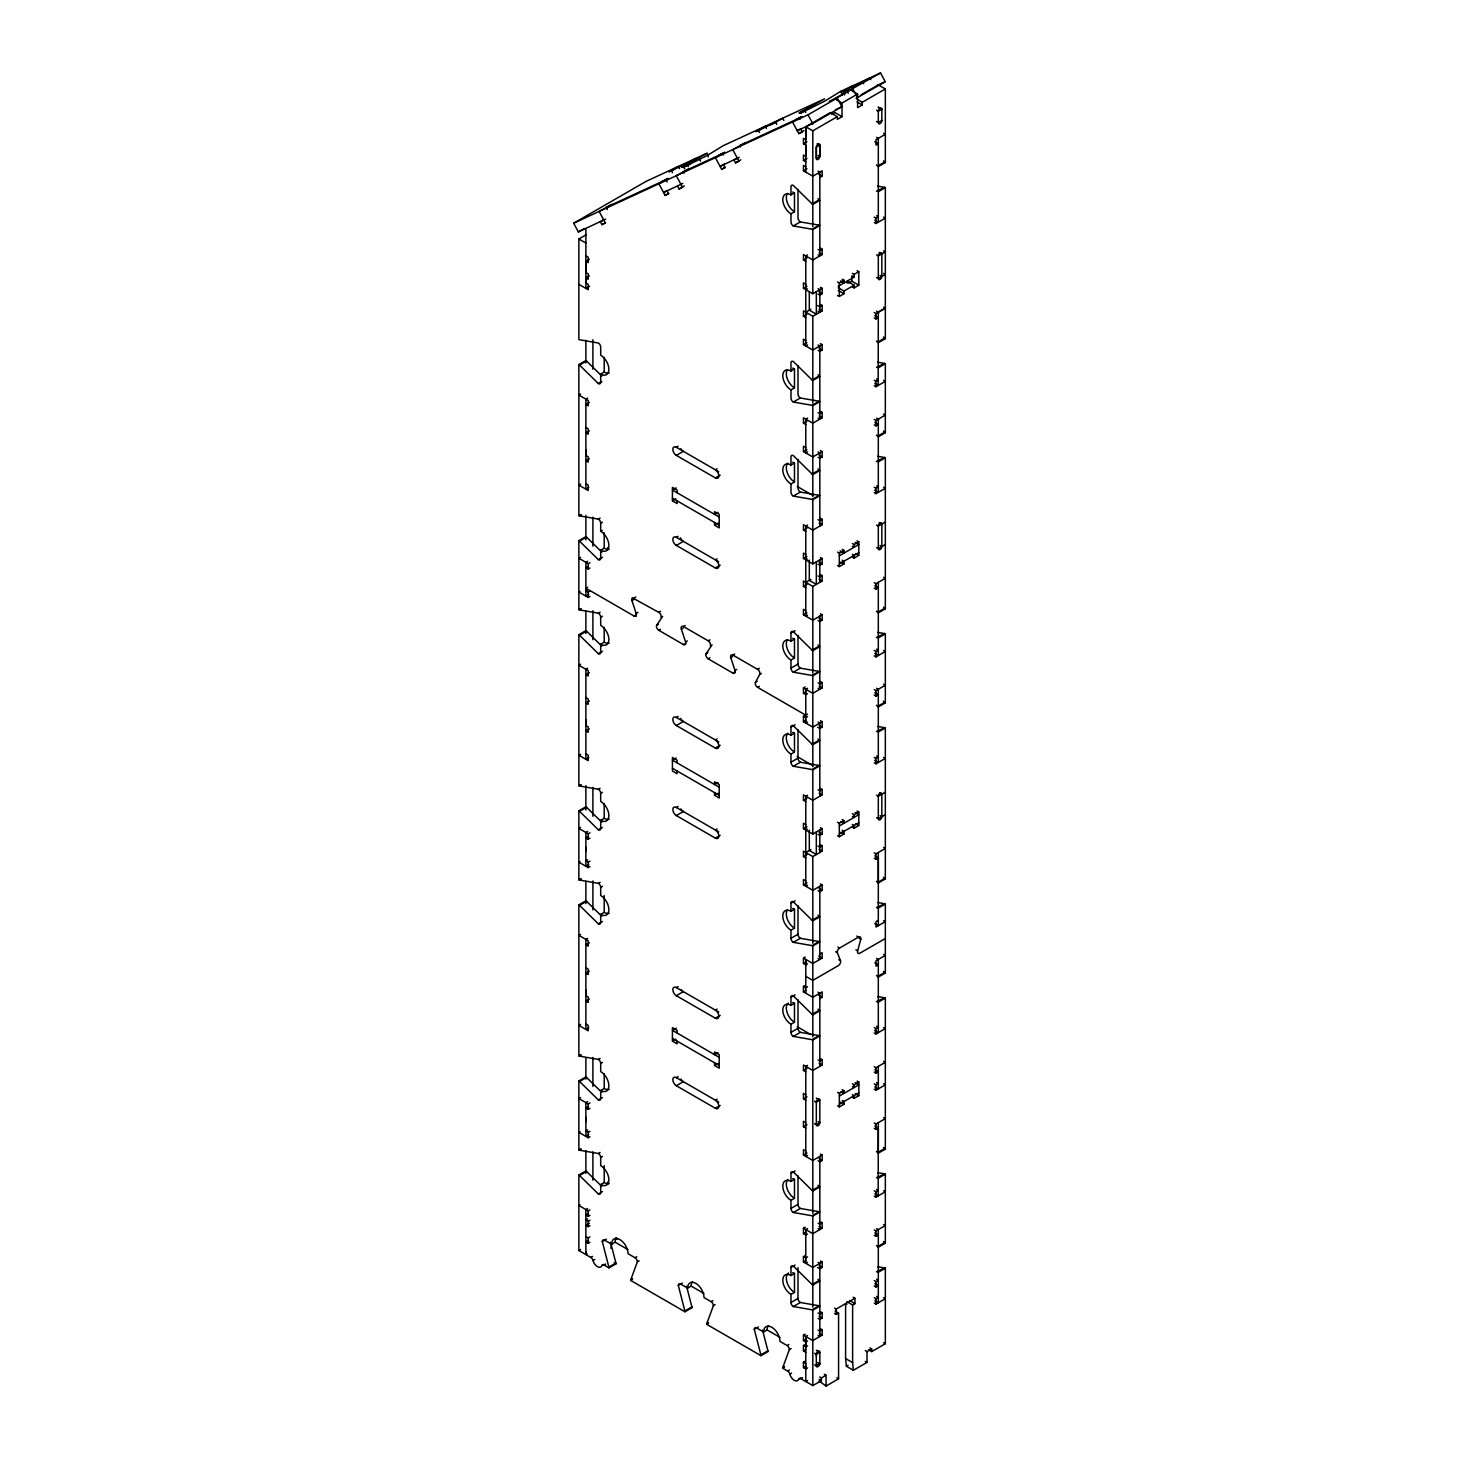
<?xml version="1.0" encoding="UTF-8"?>
<svg xmlns="http://www.w3.org/2000/svg" width="1459" height="1459" viewBox="0 0 1459 1459"><rect width="100%" height="100%" fill="white"/><g stroke="black" fill="none" stroke-linecap="round" stroke-linejoin="round"><path stroke-width="1.5" d="M600.105 612.16L598.354 613.181L579.533 609.917A3.301 1.915 60 0 1 578.858 609.643L578.858 540.669L585.88 536.62A3.301 1.915 60 0 1 586.554 537.113L601.837 552.122M601.837 376.039L586.554 361.03A3.301 1.915 60 0 0 585.88 360.519L578.858 364.568A3.301 1.915 60 0 1 579.533 365.078L598.354 383.553A3.301 1.915 60 0 0 600.689 382.203L600.689 374.088A11.581 6.693 60 0 0 608.877 369.364A11.581 6.693 60 0 0 600.689 355.194L600.689 347.078A3.301 1.915 60 0 0 598.354 343.029L579.533 339.765A3.301 1.915 60 0 1 578.858 339.491L578.858 238.984L586.39 234.644M600.105 1152.464L598.354 1153.485L579.533 1150.221A3.301 1.915 60 0 1 578.858 1149.947L578.858 1080.955L585.88 1076.906A3.301 1.915 60 0 1 586.554 1077.417L601.837 1092.426M600.105 882.312L598.354 883.333L579.533 880.069A3.301 1.915 60 0 1 578.858 879.795L578.858 810.821L585.88 806.754A3.301 1.915 60 0 1 586.554 807.265L601.837 822.274M585.88 587.649L585.88 596.093L588.798 594.397M585.88 449.755L585.88 455.39L588.214 456.74L588.214 462.138L585.88 460.789L589.381 458.764M585.88 427.25L585.88 489.148L588.798 487.47M589.381 275.915L585.88 277.94L585.88 283.01L588.214 284.359L588.214 289.757L578.858 284.359M589.381 259.246L585.88 261.27L585.88 272.541L588.214 273.891L588.214 279.289L585.88 277.94M585.88 1251.767L586.463 1254.229M585.88 1117.393L585.88 1121.624M585.88 990.059L585.88 995.695L588.214 997.044L588.214 1002.442L585.88 1001.093L589.381 999.068M585.88 967.554L585.88 1029.452L588.798 1027.774M585.88 847.241L585.88 851.472M585.88 719.907L585.88 725.542L588.214 726.892L588.214 732.29L585.88 730.941L589.381 728.916M585.88 697.402L585.88 759.3L588.798 757.622M805.787 161.785L803.453 160.435L803.453 155.037L805.787 156.387L805.787 145.116L803.453 143.766L803.453 138.368L805.787 139.717L805.787 126.769L830.317 112.598L837.338 116.665L837.338 119.364L842.007 116.665L842.007 103.024L835.004 98.957L850.597 89.966L857.618 94.014L857.618 107.656L862.287 104.957L862.287 102.258L885.339 88.944L885.339 162.551L878.318 166.6A3.319 1.915 60 0 1 877.643 166.107L876.476 164.94M805.824 1352.292L803.453 1350.925L803.453 1345.526L805.787 1346.876L805.787 1341.933L807.557 1340.912M819.83 145.116L816.329 147.158L816.329 158.411L819.83 156.387L819.83 145.116A2.48 1.441 -60 0 0 818.08 144.113A2.48 1.441 -60 0 0 816.329 147.158L816.329 158.411A2.48 1.441 -60 0 0 818.08 159.414A2.48 1.441 -60 0 0 819.83 156.387L819.83 145.116L817.204 143.602M877.607 996.57L884.665 997.792A3.301 1.915 60 0 1 885.339 998.065L885.339 1149.09L878.318 1153.139L878.318 1122.664M877.607 726.436L884.665 727.658A3.301 1.915 60 0 1 885.339 727.932L885.339 878.938L878.318 882.987L878.318 852.512M877.607 902.519L884.665 903.741A3.301 1.915 60 0 1 885.339 904.015L885.339 972.989L878.318 977.038A3.301 1.915 60 0 1 877.643 976.545L876.476 975.396M876.476 341.041L877.643 342.19A3.301 1.915 60 0 0 878.318 342.683L885.339 338.634L885.339 187.627A3.301 1.915 60 0 0 884.665 187.354L877.607 186.132M662.66 616.373L656.659 625.218A3.301 1.915 60 0 0 658.483 630.106L683.487 644.568A3.301 1.915 60 0 0 684.344 644.878L685.548 644.349A3.301 1.915 60 0 0 685.748 642.489L681.371 629.194A3.301 1.915 60 0 1 681.189 628.446L681.171 627.425A3.301 1.915 60 0 1 683.469 626.549L685.238 625.528M712.065 644.896L706.065 653.741A3.301 1.915 60 0 0 708.034 658.738L732.892 673.091A3.301 1.915 60 0 0 735.19 672.216L735.19 671.195A3.301 1.915 60 0 0 735.008 670.447L730.667 657.352A3.301 1.915 60 0 1 730.831 655.292L732.017 654.763A3.301 1.915 60 0 1 732.874 655.073L757.878 669.535A3.301 1.915 60 0 1 759.701 674.423L755.47 682.265A3.301 1.915 60 0 0 757.44 687.262L805.787 715.184L807.557 714.162M885.339 938.502L859.843 953.219A3.301 1.915 -60 0 1 857.655 950.849L860.774 939.286A3.301 1.915 -60 0 0 858.53 937.097L856.78 936.076M686.551 1286.163L691.894 1306.917A3.301 1.915 60 0 1 691.985 1307.738L684.982 1311.787L630.707 1280.455A3.301 1.915 60 0 1 630.799 1279.744L637.382 1261.798L639.133 1260.795M762.546 1330.043L767.89 1350.797A3.301 1.915 60 0 1 767.999 1351.618L760.978 1355.666L706.703 1324.334A3.301 1.915 60 0 1 706.794 1323.623L713.378 1305.677L715.129 1304.674M802.614 1377.679L800.863 1378.7A3.301 1.915 60 0 0 798.657 1379.229A6.62 3.812 60 0 1 794.243 1380.287A6.62 3.812 60 0 1 789.83 1374.141A3.301 1.915 60 0 0 787.623 1371.059L782.699 1368.214A3.301 1.897 60 0 1 782.79 1367.484L789.374 1349.557L791.125 1348.535M688.356 166.709L687.335 164.794L683.231 167.493L707.524 155.311L723.317 145.645L824.572 98.847L799.021 113.073L804.711 110.519L805.733 112.434M804.711 110.519L800.608 113.218L824.9 101.036L840.712 91.37L880.561 72.95L885.248 81.686L856.014 98.391M878.172 385.45L878.318 312.208L876.567 311.186M587.63 561.314L585.88 562.317L585.88 590.694L588.214 592.044L589.965 591.023M580.025 591.369L578.858 592.044L588.214 597.442L589.965 596.421M587.63 831.466L585.88 832.469L585.88 866.245L588.798 864.549M580.025 861.521L578.858 862.196L588.214 867.594L589.965 866.573M587.63 1101.6L585.88 1102.621L585.88 1136.397L588.798 1134.701M580.025 1131.655L578.858 1132.33L588.214 1137.746L589.965 1136.725M580.025 1204.824L578.858 1205.499L578.858 1250.527L590.804 1257.421A3.301 1.915 60 0 1 593.011 1260.503A6.62 3.812 60 0 0 597.424 1266.649A6.62 3.812 60 0 0 601.837 1265.591A3.301 1.915 60 0 1 604.044 1265.062L605.795 1264.059M587.63 1208.544L585.88 1209.547L585.88 1254.576L587.047 1253.901M878.172 1195.906L878.318 1128.062L874.816 1126.038M605.594 219.124L578.366 231.926L573.661 223.191L646.191 181.317L707.177 153.104L708.308 157.025M609.643 205.737L611.978 204.388L599.138 211.409L605.394 223.045L601.929 224.65L600.36 221.75L603.862 219.725M672.471 170.229L674.806 168.879M685.238 164.065L682.903 165.414L684.782 168.916M686.387 163.809L695.742 158.411L696.527 159.852M662.441 181.335L668.258 178.363L658.903 183.779L665.158 195.415L668.641 193.81L667.073 190.892M578.366 231.926L584.202 228.552M686.788 170.083L689.122 168.715L676.283 175.737L682.557 187.372L679.073 188.995L677.505 186.077M759.409 130.052L761.744 128.684M769.841 125.219L772.176 123.869M773.306 123.614L782.662 118.215L783.848 120.386M718.922 155.219L724.74 152.265L715.384 157.663L721.64 169.299L725.123 167.694L723.555 164.794M601.929 224.65L605.43 222.625M743.269 143.967L745.604 142.617L732.765 149.62L739.02 161.274L735.555 162.879L733.986 159.961L737.488 157.937M667.11 190.472L663.59 192.515L682.739 183.451M844.743 94.944L842.864 91.461L852.22 86.063L853.387 88.233M848.664 88.507L846.329 89.856L848.208 93.34M796.067 119.547L801.885 116.592L792.529 121.991L798.784 133.644L802.268 132.021L800.699 129.121M665.158 195.415L668.678 193.39M856.761 85.023L859.096 83.674M860.245 83.418L869.6 78.02L870.695 79.643M679.073 188.995L684.344 185.95M573.661 223.191L808.031 114.823L837.211 97.972L841.898 106.708L812.736 123.559L797.216 130.726L800.152 129.03M837.211 97.972L829.241 101.656L880.561 72.95M724.175 164.028L720.071 166.399L739.221 157.335M721.64 169.299L725.159 167.274M735.555 162.879L740.807 159.833M842.007 103.024L857.618 94.014M861.029 94.871L878.318 84.896L885.339 88.944M798.784 133.644L804.055 130.599M831.885 114.404L835.004 112.598L842.007 116.665M805.787 172.144L805.787 126.769L812.809 130.818L837.338 116.665M803.453 143.766L806.955 141.742M878.318 107.309L881.838 109.334A2.48 1.441 -60 0 0 880.069 108.313A2.48 1.441 -60 0 0 878.318 111.358L878.318 122.611A2.48 1.441 -60 0 0 880.069 123.632A2.48 1.441 -60 0 0 881.838 120.586L881.838 109.206L878.318 111.231L876.567 110.227M803.453 160.435L806.955 158.411M589.618 286.256L585.88 288.408L585.88 228.443M881.838 120.459L878.318 122.483L876.567 121.48M805.787 166.727L803.453 165.378L803.453 170.794L806.955 168.77M819.83 177.542L822.165 176.192L822.165 170.794L812.809 176.192L803.453 170.794M790.979 213.798A11.581 6.693 60 0 1 782.79 199.628A11.581 6.693 60 0 1 790.979 194.904L794.48 192.862L794.48 211.774L790.979 213.798L790.979 221.914A3.301 1.915 60 0 0 793.313 225.963L812.134 229.227A3.301 1.915 60 0 1 812.809 229.501L819.83 225.452A3.301 1.915 60 0 0 819.156 225.178L800.334 221.914L793.313 225.963M812.134 203.913L819.156 199.865A3.319 1.915 60 0 0 819.83 200.357L812.809 204.424A3.319 1.915 60 0 1 812.134 203.913L793.313 185.439A3.301 1.915 60 0 0 790.979 186.788L790.979 194.904M877.643 166.107L884.665 162.04A3.319 1.915 60 0 0 885.339 162.551M812.134 229.227L819.156 225.178M876.476 191.202L884.665 187.354M885.339 187.627L878.318 191.676A3.301 1.915 60 0 0 877.643 191.403M579.533 365.078L586.554 361.03M600.689 374.088L604.208 372.063A11.581 6.693 60 0 0 609.205 372.993M807.557 254.906L805.787 255.927L805.787 345.984L807.557 344.962M820.414 248.158L822.165 249.179L822.165 254.577L812.809 259.976L803.453 254.577L803.453 259.976L806.955 257.951M822.165 249.179L819.83 250.529L818.08 249.507M874.233 217.099L875.984 218.102L878.318 216.753L876.567 215.75M580.609 394.039L578.858 395.061L588.214 400.459L588.214 405.857L585.88 404.508L589.381 402.483M598.354 383.553L601.856 381.528M874.233 222.498L875.984 223.501L885.339 218.102L883.589 217.099M587.63 398.088L585.88 399.109L585.88 427.469L588.214 428.818L588.214 434.235L585.88 432.867L589.381 430.843M805.787 284.286L803.453 282.937L803.453 288.335L806.955 286.311M805.787 289.703L807.265 288.846M803.453 288.335L812.809 293.751L822.165 288.335L822.165 293.751L819.83 295.101L818.08 294.08M837.557 281.934L839.308 282.955L843.995 280.256L843.995 282.955L840.475 280.93M852.366 273.38L854.135 274.401L858.804 271.702L858.804 285.198L854.135 287.897L852.366 286.894M838.232 286.274L854.135 277.101L854.135 274.401M848.281 283.174L851.782 281.149L858.804 285.198M805.787 312.208L810.912 309.253M838.287 287.77L843.995 291.052L854.135 285.198L854.135 287.897M820.414 304.439L822.165 305.46L822.165 310.858L812.809 316.256L803.453 310.858L803.453 316.256L806.955 314.232M822.165 305.46L819.83 306.809L817.642 305.533M837.557 295.447L839.308 296.451L843.995 293.751L843.995 291.052M805.787 340.567L803.453 339.217L803.453 344.616L806.955 342.591M874.233 312.536L875.984 313.557L878.902 311.861M880.652 310.858L879.485 311.533M882.421 309.837L881.236 310.512M884.172 308.834L883.005 309.509M580.609 484.096L578.858 485.099L578.858 515.592A3.301 1.915 60 0 0 579.533 515.866L598.354 519.112L600.105 518.109M818.08 350.361L819.83 351.382L822.165 350.032L822.165 344.616L812.809 350.032L803.453 344.616M878.318 312.208L885.339 308.159L883.589 307.138M874.233 317.953L875.984 318.956L878.318 317.606L874.816 315.582M790.979 389.9A11.581 6.693 60 0 1 782.79 375.711A11.581 6.693 60 0 1 790.979 370.987L794.48 368.963L794.48 387.875L790.979 389.9L790.979 397.997A3.301 1.915 60 0 0 793.313 402.046L812.134 405.31A3.301 1.915 60 0 1 812.809 405.584L819.83 401.535A3.301 1.915 60 0 0 819.156 401.261L800.334 397.997L793.313 402.046M720.162 475.105L715.329 477.895L676.338 455.39A4.961 2.863 60 0 1 672.836 449.317A4.961 2.863 60 0 1 676.338 447.275L678.088 446.272M676.338 455.39L683.359 451.342A4.961 2.863 60 0 1 680.879 448.715M812.134 380.015L819.156 375.948A3.319 1.915 60 0 0 819.83 376.458L812.809 380.507A3.319 1.915 60 0 1 812.134 380.015L793.313 361.522A3.301 1.915 60 0 0 790.979 362.89L790.979 370.987M877.643 342.19L884.665 338.141A3.301 1.915 60 0 0 885.339 338.634M578.858 515.592L580.609 514.571M579.533 515.866L581.284 514.845M578.858 540.669A3.301 1.915 60 0 1 579.533 541.161L598.354 559.636A3.301 1.915 60 0 0 600.689 558.286L600.689 550.189A11.581 6.693 60 0 0 608.877 545.465A11.581 6.693 60 0 0 600.689 531.277L600.689 523.179L602.439 522.158M812.134 405.31L819.156 401.261M876.476 367.285L884.665 363.437A3.319 1.915 60 0 1 885.339 363.71L885.339 432.703L878.318 436.752A3.319 1.915 60 0 1 877.643 436.241L876.476 435.092M885.339 363.71L878.318 367.759A3.319 1.915 60 0 0 877.643 367.486M579.533 541.161L586.554 537.113M600.689 531.277L602.22 530.383M676.192 487.89L672.435 490.06L719.232 517.07M717.08 468.777L715.329 469.798A4.961 2.863 60 0 1 718.849 475.871A4.961 2.863 60 0 1 715.329 477.895M807.557 418.131L805.787 419.134L805.787 452.91L807.557 451.889M820.414 411.383L822.165 412.386L822.165 417.785L812.809 423.201L803.453 417.785L803.453 423.201L806.955 421.159M822.165 412.386L819.83 413.736L818.08 412.733M874.233 380.307L875.984 381.328L878.318 379.978L876.567 378.957M677.122 492.759L677.122 490.06L672.435 487.361L672.435 500.856L675.955 498.832M580.609 557.265L578.858 558.268L588.214 563.666L589.965 562.663M874.233 385.705L875.984 386.726L885.339 381.328L883.589 380.307M600.689 550.189L604.208 548.165A11.581 6.693 60 0 0 609.205 549.076M598.354 559.636L602.439 557.283M588.506 566.201L585.88 567.733L588.214 569.083L589.965 568.062M805.787 447.512L803.453 446.162L803.453 451.56L806.955 449.536M790.979 483.95A11.581 6.693 60 0 1 782.79 469.78A11.581 6.693 60 0 1 790.979 465.038L794.48 463.014L794.48 481.926L790.979 483.95L790.979 492.066A3.301 1.915 60 0 0 793.313 496.115L812.134 499.379A3.301 1.915 60 0 1 812.809 499.653L819.83 495.586A3.301 1.915 60 0 0 819.156 495.312L800.334 492.066L793.313 496.115M874.233 424.879L875.984 425.9L875.984 420.484L878.902 418.806M587.63 587.193L585.88 588.214L634.373 616.19A3.301 1.915 60 0 0 636.379 614.148L631.966 600.67A3.301 1.915 60 0 1 632.458 597.843L659.359 612.707A3.301 1.915 60 0 1 660.909 617.376M818.08 457.305L819.83 458.308L822.165 456.959L822.165 451.56L812.809 456.959L803.453 451.56M876.567 418.131L878.318 419.134L885.339 415.085L883.589 414.082M718.065 512.346L714.545 514.37L714.545 511.671L719.232 514.37L719.232 527.884L714.545 525.167L714.545 522.468M720.162 565.162L715.329 567.952L676.338 545.429A4.961 2.863 60 0 1 672.836 539.356A4.961 2.863 60 0 1 676.338 537.331L678.088 536.328M585.88 590.694L587.63 589.673M875.984 425.9L878.318 424.551L874.816 422.526M676.338 545.429L683.359 541.38A4.961 2.863 60 0 1 680.423 537.86M714.545 525.167L718.065 523.143M812.134 474.066L819.156 470.017A3.319 1.915 60 0 0 819.83 470.509L812.809 474.576A3.319 1.915 60 0 1 812.134 474.066L793.313 455.591A3.301 1.915 60 0 0 790.979 456.941L790.979 465.038M877.643 436.241L884.665 432.192A3.319 1.915 60 0 0 885.339 432.703M578.858 609.643L580.609 608.64M579.533 609.917L581.284 608.914M601.837 646.191L586.554 631.163A3.301 1.915 60 0 0 585.88 630.671L578.858 634.72A3.301 1.915 60 0 1 579.533 635.23L598.354 653.705A3.301 1.915 60 0 0 600.689 652.355L600.689 644.24A11.581 6.693 60 0 0 608.877 639.516A11.581 6.693 60 0 0 600.689 625.327L600.689 617.23L602.439 616.227M634.063 598.026L635.832 597.023M631.966 600.67L633.717 599.649M812.134 499.379L819.156 495.312M876.476 461.354L884.665 457.506A3.319 1.915 60 0 1 885.339 457.779L885.339 608.786L878.318 612.835A3.301 1.915 60 0 1 877.643 612.342L876.476 611.175M885.339 457.779L878.318 461.828A3.319 1.915 60 0 0 877.643 461.555M579.533 635.23L586.554 631.163M717.08 558.833L715.329 559.837A4.961 2.863 60 0 1 718.849 565.928A4.961 2.863 60 0 1 715.329 567.952M636.197 613.4L637.948 612.397M634.081 616.045L635.85 615.041M600.689 644.24L604.208 642.215A11.581 6.693 60 0 0 609.205 643.145M807.557 525.058L805.787 526.079L805.787 616.117L807.557 615.114M658.793 612.306L660.544 611.285M820.414 518.31L822.165 519.313L822.165 524.729L812.809 530.128L803.453 524.729L803.453 530.128L806.955 528.103M822.165 519.313L819.83 520.681L818.08 519.659M874.233 487.233L875.984 488.254L878.318 486.905L876.567 485.883M598.354 653.705L602.439 651.334M580.609 664.192L578.858 665.213L588.214 670.611L588.214 676.009L585.88 674.66L589.381 672.635M874.233 492.65L875.984 493.653L885.339 488.254L883.589 487.233M656.659 625.218L658.41 624.197M587.63 668.24L585.88 669.262L585.88 697.621L588.214 698.97L588.214 704.369L585.88 703.019L589.381 700.995M658.775 630.306L660.526 629.285M681.371 629.194L683.122 628.172M805.787 554.438L803.453 553.089L803.453 558.487L806.955 556.463M805.787 559.837L807.265 558.998M803.453 558.487L812.809 563.904L822.165 558.487L822.165 563.904L819.83 565.253L818.08 564.232M885.339 522.03L878.318 526.079L876.567 525.058M685.602 641.924L687.353 640.92M837.557 552.086L839.308 553.107L843.995 550.408L843.995 553.107L840.037 550.827M852.366 543.532L854.135 544.554L858.804 541.836L858.804 555.35L854.135 558.049L852.366 557.046M683.487 644.568L685.256 643.565M839.326 555.788L858.822 544.535L855.083 542.383M805.787 582.36L810.912 579.405M839.326 563.904L858.822 552.633M683.469 626.549L708.199 640.829L709.949 639.808M820.414 574.591L822.165 575.594L822.165 581.01L812.809 586.409L803.453 581.01L803.453 586.409L806.955 584.384M822.165 575.594L819.83 576.962L818.08 575.94M837.557 565.6L839.308 566.603L843.995 563.904L843.995 561.204L842.226 560.183M885.339 544.535L878.318 548.584L876.567 547.581M706.065 653.741L707.816 652.72M708.18 658.83L709.931 657.808M732.874 655.073L734.625 654.051M805.787 610.719L803.453 609.37L803.453 614.768L806.955 612.744M730.758 657.717L732.527 656.696M580.609 754.248L578.858 755.251L578.858 785.726A3.301 1.915 60 0 0 579.533 786L598.354 789.264L600.105 788.261M793.313 672.198L800.334 668.149L819.156 671.414A3.301 1.915 60 0 1 819.83 671.687L812.809 675.736A3.301 1.915 60 0 0 812.134 675.462L793.313 672.198A3.301 1.915 60 0 1 790.979 668.149L790.979 660.052A11.581 6.693 60 0 1 782.79 645.863A11.581 6.693 60 0 1 790.979 641.139L790.979 633.024L795.064 630.671M818.08 620.513L819.83 621.534L822.165 620.184L822.165 614.768L812.809 620.184L803.453 614.768M874.233 582.688L875.984 583.709L885.339 578.311L883.589 577.29M735.008 670.447L736.759 669.444M874.233 588.105L875.984 589.108L878.318 587.758L874.816 585.734M732.892 673.091L734.643 672.088M790.979 641.139L794.48 639.115L794.48 658.027L790.979 660.052M757.604 669.353L759.355 668.331M720.162 745.257L715.329 748.048L676.338 725.542A4.961 2.863 60 0 1 672.836 719.451A4.961 2.863 60 0 1 676.338 717.427L678.088 716.424M759.701 674.423L761.47 673.42M676.338 725.542L683.359 721.476A4.961 2.863 60 0 1 680.642 718.412M755.47 682.265L757.221 681.244M812.134 650.167L819.156 646.1A3.301 1.915 60 0 0 819.83 646.611L812.809 650.659A3.301 1.915 60 0 1 812.134 650.167L793.313 631.674A3.301 1.915 60 0 0 790.979 633.024M877.643 612.342L884.665 608.294A3.301 1.915 60 0 0 885.339 608.786M578.858 785.726L580.609 784.723M579.533 786L581.284 784.997M757.586 687.335L759.337 686.332M790.979 668.149L798 664.1L798 635.559M578.858 810.821A3.301 1.915 60 0 1 579.533 811.313L598.354 829.788A3.301 1.915 60 0 0 600.689 828.438L600.689 820.341A11.581 6.693 60 0 0 608.877 815.599A11.581 6.693 60 0 0 600.689 801.429L600.689 793.313L602.439 792.31M812.134 675.462L819.156 671.414M876.476 637.437L884.665 633.589A3.301 1.915 60 0 1 885.339 633.863L885.339 702.837L878.318 706.904A3.301 1.915 60 0 1 877.643 706.393L876.476 705.244M885.339 633.863L878.318 637.911A3.301 1.915 60 0 0 877.643 637.638M579.533 811.313L586.554 807.265M676.192 758.042L672.453 760.194L719.251 787.203M807.557 693.682L805.787 694.685L803.453 693.335L803.453 687.937L805.204 686.934M717.08 738.929L715.329 739.95A4.961 2.863 60 0 1 718.849 746.023A4.961 2.863 60 0 1 715.329 748.048M807.557 688.283L805.787 689.286L805.787 723.062L807.557 722.041M803.453 693.335L806.079 691.821M803.453 687.937L812.809 693.335L822.165 687.937L822.165 682.538L819.83 683.888L818.08 682.867M874.233 650.459L875.984 651.462L878.318 650.112L876.567 649.109M580.609 827.399L578.858 828.42L588.214 833.818L589.965 832.815M874.233 655.857L875.984 656.878L885.339 651.462L883.589 650.459M600.689 820.341L604.208 818.317A11.581 6.693 60 0 0 609.205 819.228M598.354 829.788L602.439 827.435M588.506 836.354L585.88 837.867L588.214 839.217L589.965 838.214M817.642 727.202L819.83 728.46L822.165 727.111L822.165 721.713L812.809 727.111L803.453 721.713L803.453 716.296L805.204 715.293M807.557 716.643L805.787 717.664L803.453 716.296M793.313 766.267L800.334 762.218L819.156 765.464A3.301 1.915 60 0 1 819.83 765.738L812.809 769.805A3.301 1.915 60 0 0 812.134 769.531L793.313 766.267A3.301 1.915 60 0 1 790.979 762.218L790.979 754.102A11.581 6.693 60 0 1 782.79 739.914A11.581 6.693 60 0 1 790.979 735.19L790.979 727.093L795.064 724.722M803.453 721.713L806.079 720.181M790.979 735.19L794.48 733.166L794.48 752.078L790.979 754.102M874.233 689.633L875.984 690.636L885.339 685.238L883.589 684.235M718.065 782.498L714.545 784.523L714.545 781.823L719.232 784.523L719.232 798.018L714.545 795.319L714.545 792.62M720.162 835.314L715.329 838.104L676.338 815.581A4.961 2.863 60 0 1 672.836 809.508A4.961 2.863 60 0 1 676.338 807.484L678.088 806.462M587.63 859.825L585.88 860.828L588.214 862.196L589.965 861.175M874.233 695.031L875.984 696.052L878.318 694.685L874.816 692.66M676.338 815.581L683.359 811.532A4.961 2.863 60 0 1 680.879 808.906M714.545 795.319L718.065 793.295M812.134 744.218L819.156 740.169A3.301 1.915 60 0 0 819.83 740.661L812.809 744.71A3.301 1.915 60 0 1 812.134 744.218L793.313 725.743A3.301 1.915 60 0 0 790.979 727.093M877.643 706.393L884.665 702.344A3.301 1.915 60 0 0 885.339 702.837M578.858 879.795L580.609 878.774M579.533 880.069L581.284 879.048M790.979 762.218L798 758.151L798 729.628M601.837 916.325L586.554 901.315A3.301 1.915 60 0 0 585.88 900.823L578.858 904.872A3.301 1.915 60 0 1 579.533 905.364L598.354 923.857A3.301 1.915 60 0 0 600.689 922.507L600.689 914.392A11.581 6.693 60 0 0 608.877 909.668A11.581 6.693 60 0 0 600.689 895.479L600.689 887.382L602.439 886.361M812.134 769.531L819.156 765.464M876.476 731.506L884.665 727.658M885.339 727.932L878.318 731.98A3.301 1.915 60 0 0 877.643 731.707M579.533 905.364L586.554 901.315M717.08 828.986L715.329 829.989A4.961 2.863 60 0 1 718.849 836.08A4.961 2.863 60 0 1 715.329 838.104M600.689 914.392L604.208 912.367A11.581 6.693 60 0 0 609.205 913.279M807.557 795.21L805.787 796.231L805.787 886.27L807.557 885.266M820.414 788.462L822.165 789.465L822.165 794.881L812.809 800.28L803.453 794.881L803.453 800.28L806.955 798.255M822.165 789.465L819.83 790.814L818.08 789.811M874.233 757.385L875.984 758.406L878.318 757.057L876.567 756.036M598.354 923.857L602.439 921.486M580.609 934.344L578.858 935.347L588.214 940.763L588.214 946.161L585.88 944.812L589.381 942.788M874.233 762.802L875.984 763.805L885.339 758.406L883.589 757.385M587.63 938.392L585.88 939.414L585.88 967.773L588.214 969.123L588.214 974.521L585.88 973.171L589.381 971.147M805.787 824.59L803.453 823.241L803.453 828.639L806.955 826.615M805.787 829.989L807.265 829.15M803.453 828.639L812.809 834.037L822.165 828.639L822.165 834.037L819.83 835.387L818.08 834.384M885.339 792.164L878.318 796.231L876.567 795.21M837.557 822.238L839.308 823.241L843.995 820.542L843.995 823.241L840.913 821.472M852.366 813.684L854.135 814.687L858.804 811.988L858.804 825.502L854.135 828.201L852.366 827.18M839.344 825.94L858.84 814.669L855.102 812.517M805.787 852.512L810.912 849.557M839.344 834.037L858.84 822.785M820.414 844.743L822.165 845.746L822.165 851.162L812.809 856.561L803.453 851.162L803.453 856.561L806.955 854.536M822.165 845.746L819.83 847.095L818.08 846.092M837.557 835.752L839.308 836.755L843.995 834.056L843.995 831.356L842.226 830.335M885.339 814.687L878.318 818.736L876.567 817.733M805.787 880.871L803.453 879.522L803.453 884.92L806.955 882.896M580.609 1024.382L578.858 1025.403L578.858 1055.878A3.301 1.915 60 0 0 579.533 1056.152L598.354 1059.416L600.105 1058.413M818.08 890.665L819.83 891.668L822.165 890.318L822.165 884.92L812.809 890.318L803.453 884.92M874.233 852.84L875.984 853.862L885.339 848.445L883.589 847.442M793.313 942.35L800.334 938.301L819.156 941.566A3.301 1.915 60 0 1 819.83 941.839L812.809 945.888A3.301 1.915 60 0 0 812.134 945.614L793.313 942.35A3.301 1.915 60 0 1 790.979 938.301L790.979 930.185A11.581 6.693 60 0 1 782.79 916.015A11.581 6.693 60 0 1 790.979 911.291L790.979 903.176L795.064 900.823M874.233 858.239L875.984 859.26L878.318 857.91L878.318 925.663L874.816 923.638M790.979 911.291L794.48 909.267L794.48 928.161L790.979 930.185M720.162 1015.409L715.329 1018.2L676.338 995.695A4.961 2.863 60 0 1 672.836 989.603A4.961 2.863 60 0 1 676.338 987.579L678.088 986.576M676.338 995.695L683.359 991.628A4.961 2.863 60 0 1 681.444 989.859M812.134 920.301L819.156 916.252A3.301 1.915 60 0 0 819.83 916.763L812.809 920.811A3.301 1.915 60 0 1 812.134 920.301L793.313 901.826A3.301 1.915 60 0 0 790.979 903.176M876.476 881.327L877.643 882.494L884.665 878.427A3.301 1.915 60 0 0 885.339 878.938M578.858 1055.878L580.609 1054.875M579.533 1056.152L581.284 1055.149M790.979 938.301L798 934.252L798 905.711M578.858 1080.955A3.301 1.915 60 0 1 579.533 1081.466L598.354 1099.94A3.301 1.915 60 0 0 600.689 1098.591L600.689 1090.493A11.581 6.693 60 0 0 608.877 1085.751A11.581 6.693 60 0 0 600.689 1071.581L600.689 1063.465L602.439 1062.462M812.134 945.614L819.156 941.566M876.476 907.589L884.665 903.741M885.339 904.015L878.318 908.063A3.301 1.915 60 0 0 877.643 907.79M579.533 1081.466L586.554 1077.417M676.192 1028.176L672.453 1030.346L719.251 1057.356M807.557 963.834L805.787 964.837L803.453 963.487L803.453 958.089L805.204 957.068M717.08 1009.081L715.329 1010.102A4.961 2.863 60 0 1 718.849 1016.175A4.961 2.863 60 0 1 715.329 1018.2M803.453 963.487L806.079 961.973M819.83 954.04L822.165 952.691L822.165 958.089L812.809 963.487L803.453 958.089M878.318 920.264L875.984 921.614L875.984 927.03L885.339 921.614L883.589 920.611M677.122 1033.063L677.122 1030.346L672.435 1027.647L672.435 1041.161L675.955 1039.136M580.609 1097.551L578.858 1098.572L588.214 1103.971L589.965 1102.949M805.787 976.326L812.809 980.375L838.305 965.657A3.301 1.915 -60 0 0 840.512 960.751L837.375 952.782A3.301 1.915 -60 0 1 839.618 948.022L858.53 937.097M600.689 1090.493L604.208 1088.45A11.581 6.693 60 0 0 609.205 1089.381M598.354 1099.94L602.439 1097.569M588.506 1106.506L585.88 1108.019L588.214 1109.369L589.965 1108.366M819.83 998.613L822.165 997.263L822.165 991.865L812.809 997.263L803.453 991.865L803.453 986.448L805.204 985.445M807.557 986.795L805.787 987.798L803.453 986.448M793.313 1036.419L800.334 1032.352L819.156 1035.616A3.301 1.915 60 0 1 819.83 1035.89L812.809 1039.939A3.301 1.915 60 0 0 812.134 1039.665L793.313 1036.419A3.301 1.915 60 0 1 790.979 1032.352L790.979 1024.254A11.581 6.693 60 0 1 782.79 1010.066A11.581 6.693 60 0 1 790.979 1005.342L790.979 997.245L795.064 994.874M803.453 991.865L806.079 990.333M790.979 1005.342L794.48 1003.318L794.48 1022.23L790.979 1024.254M718.065 1052.65L714.545 1054.675L714.545 1051.957L719.232 1054.675L719.232 1068.17L714.545 1065.471L714.545 1062.772M720.162 1105.466L715.329 1108.256L676.338 1085.733A4.961 2.863 60 0 1 672.836 1079.66A4.961 2.863 60 0 1 676.338 1077.636L678.088 1076.614M587.63 1129.977L585.88 1130.98L588.214 1132.33L589.965 1131.327M676.338 1085.733L683.359 1081.684A4.961 2.863 60 0 1 680.879 1079.058M714.545 1065.471L718.065 1063.447M812.134 1014.37L819.156 1010.321A3.301 1.915 60 0 0 819.83 1010.813L812.809 1014.862A3.301 1.915 60 0 1 812.134 1014.37L793.313 995.895A3.301 1.915 60 0 0 790.979 997.245M877.643 976.545L884.665 972.496A3.301 1.915 60 0 0 885.339 972.989M578.858 1149.947L580.609 1148.926M579.533 1150.221L581.284 1149.2M790.979 1032.352L798 1028.303L798 999.78M601.837 1186.477L586.554 1171.468A3.301 1.915 60 0 0 585.88 1170.975L578.858 1175.024A3.301 1.915 60 0 1 579.533 1175.516L598.354 1193.991A3.301 1.915 60 0 0 600.689 1192.641L600.689 1184.544A11.581 6.693 60 0 0 608.877 1179.82A11.581 6.693 60 0 0 600.689 1165.632L600.689 1157.534L602.439 1156.513M812.134 1039.665L819.156 1035.616M876.476 1001.64L884.665 997.792M885.339 998.065L878.318 1002.132A3.301 1.915 60 0 0 877.643 1001.859M579.533 1175.516L586.554 1171.468M717.08 1099.138L715.329 1100.141A4.961 2.863 60 0 1 718.849 1106.214A4.961 2.863 60 0 1 715.329 1108.256M600.689 1184.544L604.208 1182.519A11.581 6.693 60 0 0 609.205 1183.431M807.557 1065.362L805.787 1066.365L805.787 1156.422L807.557 1155.419M820.414 1058.614L822.165 1059.617L822.165 1065.015L812.809 1070.432L803.453 1065.015L803.453 1070.432L806.955 1068.407M822.165 1059.617L819.83 1060.967L818.08 1059.964M874.233 1027.537L875.984 1028.559L878.318 1027.209L876.567 1026.188M598.354 1193.991L602.439 1191.638M874.233 1032.936L875.984 1033.957L885.339 1028.559L883.589 1027.537M578.858 1175.024L578.858 1205.499L588.214 1210.897L589.965 1209.894M588.506 1213.432L585.88 1214.964L588.214 1216.314L589.965 1215.292M587.63 1218.903L585.88 1219.906L588.214 1221.256L589.965 1220.253M805.787 1094.742L803.453 1093.393L803.453 1098.791L806.955 1096.767M589.363 1223.28L585.861 1225.305L588.214 1226.672L589.965 1225.651M874.233 1066.711L875.984 1067.733L885.339 1062.316L883.589 1061.313M585.861 1236.557L588.214 1237.925L589.965 1236.904M837.594 1092.372L839.344 1093.375L844.032 1090.675L844.032 1093.375L840.949 1091.606M852.403 1083.818L854.153 1084.821L858.84 1082.122L858.84 1095.636L854.153 1098.335L852.403 1097.314M874.233 1072.11L875.984 1073.131L878.318 1071.781L874.816 1069.757M588.506 1240.46L585.88 1241.974L588.214 1243.323L589.965 1242.302M839.344 1096.074L858.84 1084.821L855.102 1082.669M578.858 1250.527L580.609 1249.506M839.344 1104.189L858.84 1092.937M610.555 1242.284L615.899 1263.038A3.301 1.915 60 0 1 615.99 1263.859L608.987 1267.926A3.301 1.915 60 0 0 608.877 1267.087L602.293 1241.536L606.379 1239.183M805.787 1122.646L803.453 1121.296L803.453 1126.713L806.955 1124.688M874.233 1083.818L875.984 1084.839L878.318 1083.49L876.567 1082.469M837.594 1105.867L839.344 1106.889L844.032 1104.189L844.032 1101.49L842.262 1100.469M874.233 1089.216L875.984 1090.238L885.339 1084.839L883.589 1083.818M602.293 1241.536A3.301 1.915 60 0 1 604.628 1240.186L611.649 1244.253L615.151 1242.211A11.581 6.693 60 0 1 616.5 1237.816M590.804 1257.421L592.573 1256.418M610.865 1248.266L611.649 1243.761M593.011 1260.503L594.78 1259.482M601.837 1265.591L604.026 1264.333M608.877 1267.087L615.899 1263.038M805.787 1151.023L803.453 1149.674L803.453 1155.072L806.955 1153.048M611.649 1244.253A11.581 6.693 60 0 1 619.838 1239.512A11.581 6.693 60 0 1 628.027 1253.7L635.048 1257.749L636.799 1256.746M818.08 1160.817L819.83 1161.82L822.165 1160.47L822.165 1155.072L812.809 1160.47L803.453 1155.072M874.233 1122.992L875.984 1124.014L885.339 1118.597L883.589 1117.594M793.313 1212.502L800.334 1208.453L819.156 1211.718A3.301 1.915 60 0 1 819.83 1211.991L812.809 1216.04A3.301 1.915 60 0 0 812.134 1215.766L793.313 1212.502A3.301 1.915 60 0 1 790.979 1208.453L790.979 1200.338A11.581 6.693 60 0 1 782.79 1186.167A11.581 6.693 60 0 1 790.979 1181.425L790.979 1173.328L795.064 1170.957M874.233 1128.391L875.984 1129.412L878.318 1128.062M790.979 1181.425L794.48 1179.401L794.48 1198.313L790.979 1200.338M630.799 1279.744L632.549 1278.722M630.707 1280.455L632.458 1279.452M812.134 1190.453L819.156 1186.404A3.301 1.915 60 0 0 819.83 1186.896L812.809 1190.963A3.301 1.915 60 0 1 812.134 1190.453L793.313 1171.978A3.301 1.915 60 0 0 790.979 1173.328M876.476 1151.479L877.643 1152.628L884.665 1148.58A3.301 1.915 60 0 0 885.339 1149.09M790.979 1208.453L798 1204.404L798 1175.863M684.982 1311.787A3.301 1.915 60 0 0 684.873 1310.966L678.289 1285.415L682.374 1283.063M812.134 1215.766L819.156 1211.718M876.476 1177.741L884.665 1173.893A3.301 1.915 60 0 1 885.339 1174.167L885.339 1243.141L878.318 1247.19A3.301 1.915 60 0 1 877.643 1246.697L876.476 1245.548M678.289 1285.415A3.301 1.915 60 0 1 680.623 1284.066L687.645 1288.115L691.165 1286.09A11.581 6.693 60 0 1 692.496 1281.695M885.339 1174.167L878.318 1178.215A3.301 1.915 60 0 0 877.643 1177.942M807.557 1233.986L805.787 1234.989L803.453 1233.639L803.453 1228.241L805.204 1227.22M807.557 1228.569L805.787 1229.59L805.787 1263.348L807.557 1262.345M803.453 1233.639L806.079 1232.126M803.453 1228.241L812.809 1233.639L822.165 1228.241L822.165 1222.843L819.83 1224.192L818.08 1223.171M874.233 1190.763L875.984 1191.766L878.318 1190.416L876.567 1189.413M874.233 1196.161L875.984 1197.164L885.339 1191.766L883.589 1190.763M684.873 1310.966L691.894 1306.917M687.645 1288.115A11.581 6.693 60 0 1 695.834 1283.391A11.581 6.693 60 0 1 704.022 1297.58L711.044 1301.629L712.794 1300.607M817.642 1267.488L819.83 1268.765L822.165 1267.415L822.165 1261.999L812.809 1267.415L803.453 1261.999L803.453 1256.6L805.204 1255.597M807.557 1256.947L805.787 1257.95L803.453 1256.6M793.313 1306.553L800.334 1302.504L819.156 1305.769A3.301 1.915 60 0 1 819.83 1306.042L812.809 1310.091A3.301 1.915 60 0 0 812.134 1309.817L793.313 1306.553A3.301 1.915 60 0 1 790.979 1302.504L790.979 1294.407A11.581 6.693 60 0 1 782.79 1280.218A11.581 6.693 60 0 1 790.979 1275.494L790.979 1267.397L795.064 1265.026M803.453 1261.999L806.079 1260.485M706.794 1323.623L708.545 1322.602M706.703 1324.334L708.454 1323.313M790.979 1275.494L794.48 1273.47L794.48 1292.382L790.979 1294.407M874.233 1229.919L875.984 1230.94L877.734 1229.919M876.567 1228.569L878.318 1229.59L885.339 1225.542L883.589 1224.52M874.233 1235.335L875.984 1236.338L878.318 1234.989L874.816 1232.964M812.134 1284.522L819.156 1280.455A3.301 1.915 60 0 0 819.83 1280.966L812.809 1285.014A3.301 1.915 60 0 1 812.134 1284.522L793.313 1266.029A3.301 1.915 60 0 0 790.979 1267.397M877.643 1246.697L884.665 1242.649A3.301 1.915 60 0 0 885.339 1243.141M790.979 1302.504L798 1298.455L798 1267.725M760.978 1355.666A3.301 1.915 60 0 0 760.868 1354.846L754.285 1329.295L758.388 1326.924M754.285 1329.295A3.301 1.915 60 0 1 756.619 1327.945L763.641 1331.994L767.16 1329.97A11.581 6.693 60 0 1 768.492 1325.574M812.134 1309.817L819.156 1305.769M876.476 1271.792L884.665 1267.944A3.301 1.915 60 0 1 885.339 1268.218L885.339 1343.721L871.698 1351.599L868.616 1349.83M885.339 1268.218L878.318 1272.266A3.301 1.915 60 0 0 877.643 1271.993M818.08 1318.407L819.83 1319.41L822.165 1318.061L822.165 1312.662L819.83 1314.012L818.08 1312.991M874.233 1280.583L875.984 1281.586L878.318 1280.236L876.567 1279.233M834.493 1308.03L836.244 1309.033L854.956 1298.236L854.956 1303.635L852.621 1304.984L846.913 1301.702M874.233 1285.981L875.984 1287.002L878.318 1285.653L874.816 1283.61M760.868 1354.846L767.89 1350.797M834.493 1313.428L836.244 1314.45L838.578 1313.082L838.578 1378.828L826.068 1386.05L819.046 1380.98M805.787 1341.933L803.453 1340.584L803.453 1335.167L805.204 1334.164M763.641 1331.994A11.581 6.693 60 0 1 771.829 1327.271A11.581 6.693 60 0 1 780.018 1341.459L787.039 1345.508L788.79 1344.487M807.557 1335.514L805.787 1336.517L805.787 1381.545L807.557 1380.542M803.453 1340.584L806.079 1339.052M803.453 1335.167L812.809 1340.566L822.165 1335.167L822.165 1329.769L819.83 1331.119L818.08 1330.116M874.233 1297.689L875.984 1298.711L878.318 1297.343L876.567 1296.34M803.453 1345.526L805.204 1344.523M874.233 1303.088L875.984 1304.109L877.734 1303.088M874.816 1300.735L878.318 1302.759L885.339 1298.711L883.589 1297.689M805.787 1346.876L807.557 1345.873M803.453 1350.925L806.079 1349.411M782.79 1367.484L784.541 1366.481M782.699 1368.214L784.45 1367.192M814.56 1353.295L816.329 1354.299L819.83 1352.274L819.83 1363.873L818.08 1362.852M787.623 1371.059L789.374 1370.037M807.557 1367.922L805.787 1368.943L803.453 1367.594L803.453 1362.195L805.204 1361.174M789.83 1374.141L791.58 1373.12M803.453 1367.594L806.079 1366.062M816.329 1365.569L819.83 1363.545L818.08 1362.524M798.657 1379.229L800.845 1377.953M819.63 1376.931L821.399 1377.953L826.068 1375.235L826.068 1386.05M865.26 1350.596L867.011 1351.599L871.698 1348.9L871.698 1351.599M800.863 1378.7L812.809 1385.594L821.399 1380.652L821.399 1377.953M845.6 1304.528L845.6 1358.566L846.348 1366.244L848.044 1365.259M846.348 1366.244L853.369 1370.293L867.011 1362.414L867.011 1351.599M706.43 153.523L681.627 167.329L687.335 164.794M842.864 91.461L862.579 82.069L863.673 83.71M877.716 85.169L885.248 81.686M835.423 109.699L837.411 108.787M838.414 108.331L841.898 106.708M811.861 123.158L812.809 122.702L812.809 124.216M877.607 362.215L884.665 363.437M877.607 456.284L884.665 457.506M877.607 632.367L884.665 633.589M877.607 1172.671L884.665 1173.893M877.607 1266.722L884.665 1267.944M816.985 1366.846L816.839 1366.809A1.933 1.112 -60 0 1 816.311 1365.898L814.56 1364.876M878.318 107.182L881.838 109.206M857.035 99.212L862.287 102.258M857.035 101.911L862.287 104.957M883.589 133.298L885.339 134.319L875.984 139.717L875.984 145.116L878.318 143.766L874.816 141.742M876.567 137.365L878.318 138.368L878.318 222.151L874.816 220.127M818.08 155.365L819.83 156.387M818.08 171.122L819.83 172.144L819.83 255.927L818.08 254.906M818.663 174.168L822.165 176.192M883.589 250.857L885.339 251.878L878.318 255.927L876.567 254.906M879.193 252.389L881.838 253.902L881.838 276.408A2.48 1.441 -60 0 1 880.069 279.453A2.48 1.441 -60 0 1 878.318 278.432L876.567 277.429M883.589 273.38L885.339 274.383L878.318 278.432L878.318 255.927A2.48 1.386 -61 0 1 880.124 252.863A2.48 1.386 -61 0 1 881.783 253.921M880.069 275.404L881.838 276.408M857.053 270.681L858.804 271.702M819.101 252.808L822.165 254.577M852.366 276.079L854.135 277.101M854.135 285.198L847.114 281.149L847.114 283.01M842.226 279.234L843.995 280.256M803.453 259.976L805.787 261.325M838.287 290.469L843.995 293.751M820.414 287.332L822.165 288.335M818.08 288.681L819.83 289.703L819.83 312.208L818.08 311.186M819.101 291.982L822.165 293.751M819.101 309.089L822.165 310.858M803.453 316.256L805.787 317.606M820.414 343.613L822.165 344.616M818.08 344.962L819.83 345.984L819.83 419.134L818.08 418.131M819.101 348.263L822.165 350.032M874.816 383.352L878.318 385.377M578.858 238.984L585.88 243.033M874.233 419.481L875.984 420.484M585.88 255.872L588.214 257.222L588.214 262.62L585.88 261.27M819.101 416.016L822.165 417.785M803.453 423.201L805.787 424.551M820.414 450.539L822.165 451.56M818.08 451.889L819.83 452.91L819.83 526.079M819.101 455.19L822.165 456.959M874.579 490.151L878.318 492.303L878.318 419.134M879.193 522.523L881.838 524.055L881.838 546.56A2.48 1.441 -60 0 1 880.069 549.605A2.48 1.441 -60 0 1 878.318 548.584L878.318 526.079A2.48 1.441 -60 0 1 880.069 523.033A2.48 1.441 -60 0 1 881.838 524.055M797.216 486.449L812.809 495.458M880.069 545.557L881.838 546.56M857.053 540.833L858.804 541.836M819.101 522.96L822.165 524.729M852.366 546.231L854.135 547.253L854.135 544.554M676.338 447.275L718.703 471.731M855.74 553.581L858.804 555.35M852.366 554.347L854.135 555.35L854.135 558.049M842.226 549.386L843.995 550.408M803.453 530.128L805.787 531.477M840.913 562.134L843.995 563.904M820.414 557.484L822.165 558.487M819.101 562.116L822.165 563.904M819.101 579.241L822.165 581.01M672.435 498.157L719.232 525.167M672.435 500.856L677.122 503.556L677.122 500.856M803.453 586.409L805.787 587.758M820.414 613.765L822.165 614.768M585.88 483.75L588.214 485.099L588.214 490.516L578.858 485.099L578.858 364.568M819.101 618.397L822.165 620.184M676.338 537.331L718.703 561.788M874.816 653.504L878.318 655.529L878.318 582.36M876.567 688.283L878.318 689.286L878.318 762.455L874.579 760.303M820.414 681.517L822.165 682.538M819.101 686.168L822.165 687.937M818.08 688.283L819.83 689.286L819.83 616.117M820.414 720.691L822.165 721.713M818.08 722.041L819.83 723.062L819.83 796.231M819.101 725.342L822.165 727.111M879.631 792.93L881.838 794.207L881.838 816.712A2.48 1.441 -60 0 1 880.069 819.757A2.48 1.441 -60 0 1 878.318 818.736L878.318 796.231A2.48 1.441 -60 0 1 880.069 793.185A2.48 1.441 -60 0 1 881.838 794.207M797.234 756.601L812.827 765.592M880.069 815.69L881.838 816.712M857.053 810.985L858.804 811.988M819.101 793.094L822.165 794.881M852.366 816.383L854.135 817.405L854.135 814.687M676.338 717.427L718.703 741.883M855.74 823.733L858.804 825.502M852.366 824.481L854.135 825.502L854.135 828.201M842.226 819.539L843.995 820.542M803.453 800.28L805.787 801.629M840.913 832.287L843.995 834.056M874.816 855.886L878.318 857.91M820.414 827.636L822.165 828.639M819.101 832.268L822.165 834.037M819.101 849.375L822.165 851.162M672.453 768.291L719.251 795.319M803.453 856.561L805.787 857.91M820.414 883.917L822.165 884.92M585.88 753.902L588.214 755.251L588.214 760.65L578.858 755.251L578.858 634.72M819.101 888.549L822.165 890.318M676.338 807.484L718.703 831.94M859.023 938.265L860.774 939.286M883.589 954.368L885.339 955.39L875.984 960.788L875.984 966.186L878.318 964.837L874.816 962.812M876.567 958.435L878.318 959.438L878.318 1032.607L874.579 1030.437M855.886 949.845L857.655 950.849M837.867 947L839.618 948.022M835.624 951.779L837.375 952.782M838.743 959.73L840.512 960.751M818.663 956.064L822.165 958.089M818.08 958.435L819.83 959.438L819.83 886.27M818.08 992.193L819.83 993.214L819.83 1066.365M818.663 995.239L822.165 997.263M797.234 1026.735L810.876 1034.613M874.816 1086.864L878.318 1088.888L878.318 1066.365M857.09 1081.101L858.84 1082.122M819.101 1063.246L822.165 1065.015M852.403 1086.517L854.153 1087.52L854.153 1084.821M676.338 987.579L718.703 1012.035M855.339 1093.612L858.84 1095.636M852.403 1094.615L854.153 1095.636L854.153 1098.335M842.262 1089.672L844.032 1090.675M803.453 1070.432L805.787 1071.781M840.512 1102.165L844.032 1104.189M816.329 1098.116L819.83 1100.141L819.83 1122.646A2.48 1.441 -60 0 1 818.08 1125.691A2.48 1.441 -60 0 1 816.329 1124.688L814.56 1123.667M814.56 1101.162L816.329 1102.165L819.83 1100.141A2.48 1.441 -60 0 0 818.08 1099.138A2.48 1.441 -60 0 0 816.329 1102.165L816.329 1124.688L819.83 1122.646L818.08 1121.643M803.453 1098.791L805.787 1100.141M672.453 1038.443L719.251 1065.471M672.435 1041.161L677.122 1043.86L677.122 1041.161M803.453 1126.713L805.787 1128.062M820.414 1154.051L822.165 1155.072M585.88 1024.054L588.214 1025.403L588.214 1030.802L578.858 1025.403L578.858 904.872M819.101 1158.701L822.165 1160.47M676.338 1077.636L718.703 1102.092M874.816 1193.79L878.318 1195.815M820.414 1221.821L822.165 1222.843M819.101 1226.472L822.165 1228.241M818.08 1228.569L819.83 1229.59L819.83 1156.422M820.414 1260.995L822.165 1261.999M818.08 1262.345L819.83 1263.348L819.83 1336.517L818.08 1335.514M819.101 1265.628L822.165 1267.415M853.205 1297.215L854.956 1298.236M849.703 1300.589L854.956 1303.635M845.527 1303.635L846.84 1304.401M835.077 1311.057L838.578 1313.082M883.589 1342.718L885.339 1343.721M820.414 1311.641L822.165 1312.662M819.101 1316.292L822.165 1318.061M869.929 1347.897L871.698 1348.9M820.414 1328.748L822.165 1329.769M819.101 1333.398L822.165 1335.167M865.26 1361.393L867.011 1362.414M845.6 1358.566L852.621 1362.615L853.369 1370.293M816.329 1350.25L819.83 1352.274A2.48 1.441 -59.9 0 0 818.08 1351.271A2.48 1.441 -59.9 0 0 816.311 1354.317L816.329 1365.898M615.461 1238.344L617.358 1239.439M615.151 1242.211L627.899 1249.579M691.165 1286.09L703.895 1293.458M767.16 1329.97L779.89 1337.319M836.828 1377.807L838.578 1378.828M803.453 1362.195L805.824 1363.545M824.317 1374.232L826.068 1375.235M819.192 1379.375L821.399 1380.652M614.148 1262.801L615.99 1263.859M604.044 1265.062L608.987 1267.926M708.199 640.829L708.344 640.902A3.301 1.915 60 0 1 710.314 645.899M883.497 160.891L884.665 162.04M817.988 198.716L819.156 199.865M883.497 336.974L884.665 338.141M883.497 431.043L884.665 432.192M817.988 374.799L819.156 375.948M817.988 468.868L819.156 470.017M883.497 607.126L884.665 608.294M883.497 701.195L884.665 702.344M817.988 644.951L819.156 646.1M817.988 739.002L819.156 740.169M883.497 877.278L884.665 878.427M883.497 971.347L884.665 972.496M817.988 915.103L819.156 916.252M817.988 1009.154L819.156 1010.321M883.497 1147.431L884.665 1148.58M883.497 1241.481L884.665 1242.649M817.988 1185.255L819.156 1186.404M817.988 1279.306L819.156 1280.455M852.804 88.981L857.509 97.698M845.199 90.111L846.366 92.282M840.712 91.37L842.591 94.871M808.031 114.823L812.736 123.559M800.134 119.036L799.55 117.942L739.786 145.572L740.57 147.031M776.826 124.453L775.659 122.264L755.926 131.657L765.282 126.24L766.449 128.428M758.261 130.307L759.446 132.477M723.19 155.055L722.406 153.614L683.304 171.688L684.089 173.147M699.499 159.177L700.521 161.092M689.888 164.63L688.721 162.46L668.988 171.852L678.344 166.435L679.529 168.624M671.341 170.502L672.508 172.673M667.091 181.901L665.924 179.712L606.16 207.36L607.327 209.531M878.318 1229.59L878.318 1302.759M875.984 218.102L875.984 223.501M875.984 313.557L875.984 318.956M875.984 381.328L875.984 386.726M875.984 488.254L875.984 493.653M875.984 583.709L875.984 589.108M875.984 651.462L875.984 656.878M875.984 690.636L875.984 696.052M875.984 758.406L875.984 763.805M875.984 853.862L875.984 859.26M875.984 1028.559L875.984 1033.957M875.984 1067.733L875.984 1073.131M875.984 1084.839L875.984 1090.238M875.984 1124.014L875.984 1129.412M875.984 1191.766L875.984 1197.164M875.984 1230.94L875.984 1236.338M875.984 1281.586L875.984 1287.002M875.984 1298.711L875.984 1304.109M852.621 1304.984L852.621 1362.615M851.782 276.079L851.782 281.149M839.308 282.955L839.308 296.451M839.308 553.107L839.308 566.603M839.308 823.241L839.308 836.755M839.344 1093.375L839.344 1106.889M836.244 1309.033L836.244 1314.45M819.83 559.837L819.83 582.36M819.83 829.989L819.83 852.512M816.329 291.727L816.329 314.232L809.307 310.183L809.307 292.165M816.329 561.861L816.329 584.384L809.307 580.335L809.307 560.074M816.329 832.013L816.329 854.536L809.307 850.488L809.307 830.226M816.329 1354.299L816.329 1355.666M812.809 130.818L812.809 226.564M812.809 229.501L812.809 293.751M812.809 316.256L812.809 403.012M812.809 405.584L812.809 496.571M812.809 499.653L812.809 563.904M812.809 586.409L812.809 673.146M812.809 675.736L812.809 766.723M812.809 769.805L812.809 834.037M812.809 856.561L812.809 943.298M812.809 945.888L812.809 1036.875M812.809 1039.939L812.809 1213.45M812.809 1216.04L812.809 1307.136M812.809 1310.091L812.809 1385.594M805.787 959.438L805.787 993.214M798 189.323L798 217.865A3.301 1.915 60 0 0 800.334 221.914M798 365.407L798 393.948A3.301 1.915 60 0 0 800.334 397.997M798 459.476L798 487.999A3.301 1.915 60 0 0 800.334 492.066M677.122 762.911L677.122 760.212L672.435 757.513L672.435 771.009L677.122 773.708L677.122 771.009M607.71 547.654L607.71 549.842M607.71 1182.009L607.71 1184.216M604.208 357.364L604.208 372.063M604.208 532.79L604.208 548.165M604.208 627.516L604.208 642.215M604.208 803.599L604.208 818.317M604.208 895.552L604.208 912.367M604.208 1073.751L604.208 1088.45M604.208 1165.705L604.208 1182.519M592.901 339.71L592.901 369.218M592.901 517.234L592.901 546.195M592.901 610.81L592.901 639.753M592.901 787.386L592.901 816.329M592.901 880.962L592.901 909.905M592.901 1057.538L592.901 1086.481M592.901 1151.88L592.901 1180.167M588.214 563.666L588.214 569.083M588.214 592.044L588.214 597.442M588.214 833.818L588.214 839.217M588.214 862.196L588.214 867.594M588.214 1103.971L588.214 1109.369M588.214 1132.33L588.214 1137.746M588.214 1210.897L588.214 1216.314M588.214 1221.256L588.214 1226.672M588.214 1237.925L588.214 1243.323M585.88 340.202L585.88 362.89M585.88 515.41L585.88 539.903M585.88 611.212L585.88 633.48M585.88 785.562L585.88 810.055M585.88 881.364L585.88 903.632M585.88 1057.939L585.88 1079.113M585.88 1150.659L585.88 1173.273M878.318 882.987A3.301 1.915 60 0 1 877.643 882.494M878.318 1153.139A3.301 1.915 60 0 1 877.643 1152.628M635.048 1257.749A3.301 1.915 60 0 1 637.382 1261.798M711.044 1301.629A3.301 1.915 60 0 1 713.378 1305.677M787.039 1345.508A3.301 1.915 60 0 1 789.374 1349.557M598.354 789.264A3.301 1.915 60 0 1 600.689 793.313M598.354 883.333A3.301 1.915 60 0 1 600.689 887.382M800.334 1032.352A3.301 1.915 60 0 1 798 1028.303M800.334 938.301A3.301 1.915 60 0 1 798 934.252M794.48 1022.23A11.581 6.693 60 0 1 787.076 1012.51A11.581 6.693 60 0 1 788.188 1003.099M792.711 1002.515A11.581 6.693 60 0 1 794.48 1003.318M794.48 928.161A11.581 6.693 60 0 1 787.349 919.225A11.581 6.693 60 0 1 787.495 909.759M792.711 908.465A11.581 6.693 60 0 1 794.48 909.267M598.354 613.181A3.301 1.915 60 0 1 600.689 617.23M636.069 615.935A3.21 1.842 60 0 1 635.796 616.172M800.334 762.218A3.301 1.915 60 0 1 798 758.151M794.48 752.078A11.581 6.693 60 0 1 787.203 742.74A11.581 6.693 60 0 1 787.824 733.275M792.711 732.363A11.581 6.693 60 0 1 794.48 733.166M598.354 1059.416A3.301 1.915 60 0 1 600.689 1063.465M598.354 1153.485A3.301 1.915 60 0 1 600.689 1157.534M800.334 1302.504A3.301 1.915 60 0 1 798 1298.455M800.334 1208.453A3.301 1.915 60 0 1 798 1204.404M794.48 1292.382A11.581 6.693 60 0 1 786.948 1282.26A11.581 6.693 60 0 1 788.589 1272.959M792.711 1272.667A11.581 6.693 60 0 1 794.48 1273.47M794.48 1198.313A11.581 6.693 60 0 1 787.203 1188.976A11.581 6.693 60 0 1 787.824 1179.51M792.711 1178.598A11.581 6.693 60 0 1 794.48 1179.401M800.334 668.149A3.301 1.915 60 0 1 798 664.1M598.354 519.112A3.301 1.915 60 0 1 600.689 523.179M794.48 658.027A11.581 6.693 60 0 1 787.349 649.073A11.581 6.693 60 0 1 787.495 639.607M792.711 638.312A11.581 6.693 60 0 1 794.48 639.115M794.48 211.774A11.581 6.693 60 0 1 787.349 202.837A11.581 6.693 60 0 1 787.495 193.372M792.711 192.077A11.581 6.693 60 0 1 794.48 192.862M794.48 387.875A11.581 6.693 60 0 1 787.203 369.893M792.711 368.16A11.581 6.693 60 0 1 794.48 368.963M794.48 481.926A11.581 6.693 60 0 1 787.203 472.588A11.581 6.693 60 0 1 787.824 463.123M792.711 462.211A11.581 6.693 60 0 1 794.48 463.014M819.958 1363.837A2.517 1.459 -60 0 1 817.095 1366.627"/></g></svg>
